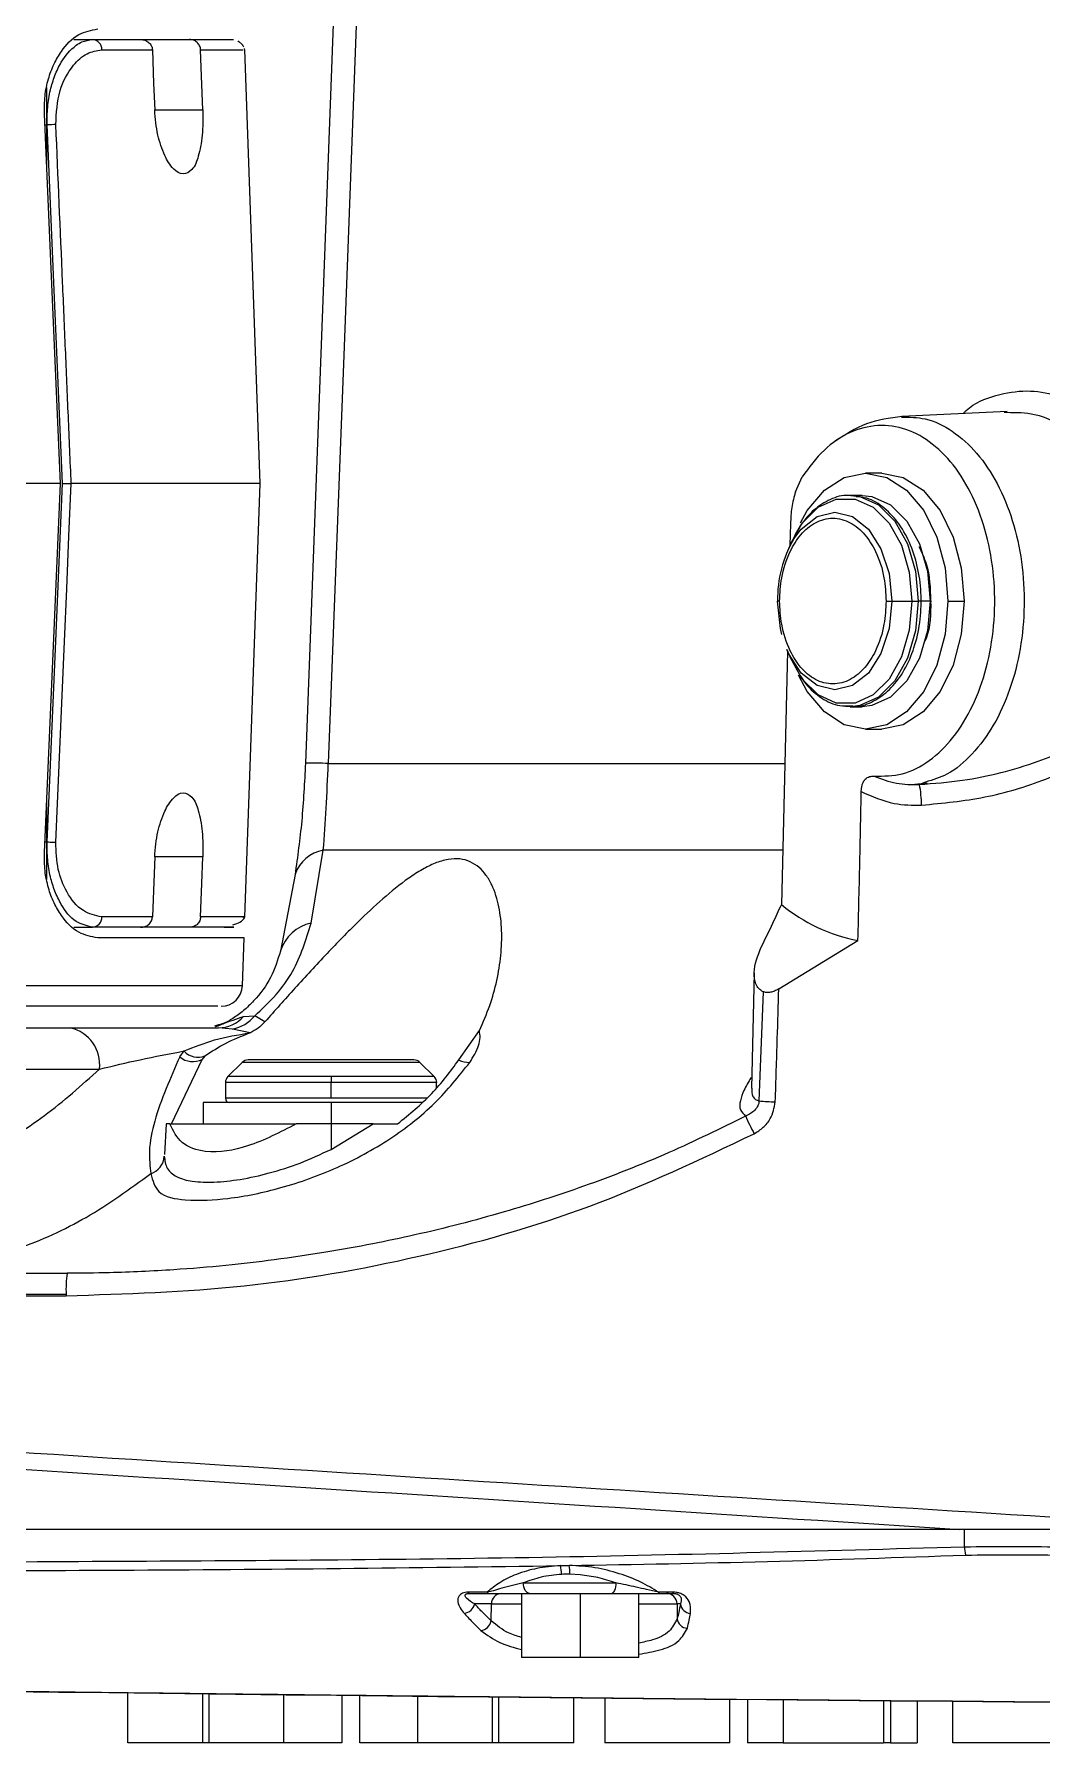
# Model space of a CAD drawing. Header units: millimetres. Extents: x -356 to 237, y 0 to 365.
# Drawn here: x 148.671 to 150.53, y 247.244 to 250.396 of the extents above; entities that cross this region are included whole.
import ezdxf

# ---------------------------------------------------------------- set-up
doc = ezdxf.new("R2010")
doc.units = ezdxf.units.MM

msp = doc.modelspace()

# ---------------------------------------------------------------- linework, layer by layer
at = {"color": 7, "linetype": 'Continuous', "lineweight": 25}
for p, q in [((149.2374, 250.8068), (149.1712, 249.0509)), ((148.7438, 250.3861), (148.7785, 250.3861)), ((148.7785, 250.3861), (148.8672, 250.3861)), ((148.8671, 250.3861), (148.9573, 250.3861)), ((148.9573, 250.3861), (149.0387, 250.3861)), ((148.7954, 250.3671), (148.8888, 250.3671)), ((148.9779, 250.3671), (149.0562, 250.3671)), ((149.0595, 250.3671), (149.0588, 250.3692)), ((149.0875, 249.5672), (149.0595, 250.3675)), ((148.6938, 250.2286), (148.6938, 250.2975)), ((148.8931, 250.2562), (148.9819, 250.2562)), ((148.6904, 250.2286), (148.6938, 250.2286)), ((148.6938, 250.2286), (148.6947, 250.2286)), ((148.6938, 250.1518), (148.6938, 250.2286)), ((150.466, 249.6996), (150.2721, 249.6907)), ((150.466, 249.6977), (150.4609, 249.698)), ((150.2351, 249.5863), (150.2049, 249.5863)), ((148.7191, 249.5672), (148.6518, 249.5672)), ((148.723, 249.5672), (148.7391, 249.5672)), ((149.0875, 249.5672), (148.7391, 249.5672)), ((149.0595, 248.7669), (149.0875, 249.5672)), ((150.0754, 249.5518), (150.0879, 249.5793)), ((150.1989, 249.545), (150.1767, 249.545)), ((150.0664, 249.4927), (150.0655, 249.4533)), ((150.0656, 249.4536), (150.0596, 249.4394)), ((150.0463, 249.3501), (150.0426, 249.3501)), ((150.2429, 249.3501), (150.2536, 249.3501)), ((150.2536, 249.3501), (150.2905, 249.3501)), ((150.2905, 249.3501), (150.302, 249.3501)), ((150.3241, 249.3501), (150.302, 249.3501)), ((150.3241, 249.3501), (150.3269, 249.3501)), ((150.3567, 249.3501), (150.3869, 249.3501)), ((150.0609, 249.2579), (150.0498, 248.79)), ((150.0596, 249.2609), (150.0656, 249.2466)), ((150.178, 249.1552), (150.1679, 249.1557)), ((150.1767, 249.1552), (150.1989, 249.1552)), ((150.2049, 249.1139), (150.2351, 249.1139)), ((149.2135, 249.0505), (150.056, 249.0505)), ((150.2961, 249.0123), (150.3187, 249.0151)), ((150.3157, 249.016), (150.3046, 249.0118)), ((148.6938, 248.9058), (148.6938, 248.9826)), ((148.6904, 248.9058), (148.6938, 248.9058)), ((148.6938, 248.9058), (148.6947, 248.9058)), ((148.6938, 248.8366), (148.6938, 248.9058)), ((148.9819, 248.8782), (148.8931, 248.8782)), ((149.182, 248.7559), (149.2043, 248.8903)), ((150.0522, 248.8903), (149.2043, 248.8903)), ((149.1521, 248.8458), (149.1252, 248.7045)), ((148.8888, 248.7673), (148.7954, 248.7673)), ((148.7438, 248.7483), (148.7785, 248.7483)), ((148.8672, 248.7483), (148.7785, 248.7483)), ((148.9573, 248.7483), (148.8672, 248.7483)), ((149.0582, 248.7286), (148.7881, 248.7286)), ((149.0551, 248.6406), (149.0582, 248.7286)), ((150.0448, 248.6347), (150.1909, 248.7239)), ((149.0551, 248.6406), (148.6267, 248.6406)), ((149.9994, 248.664), (149.9944, 248.4518)), ((150.0158, 248.6294), (150.0082, 248.4279)), ((149.0099, 248.6026), (148.5963, 248.6026)), ((149.0573, 248.584), (149.0778, 248.585)), ((149.0966, 248.574), (149.0778, 248.585)), ((148.2167, 248.5627), (148.7374, 248.5627)), ((148.7374, 248.5627), (149.0108, 248.5627)), ((149.0369, 248.5605), (149.0108, 248.5627)), ((149.0692, 248.5537), (149.0369, 248.5605)), ((149.4545, 248.5035), (149.4923, 248.5577)), ((148.9393, 248.5091), (148.9475, 248.5201)), ((148.2703, 248.4867), (148.7911, 248.4867)), ((148.9239, 248.3855), (148.9809, 248.5045)), ((149.0545, 248.499), (149.0283, 248.4728)), ((149.3826, 248.499), (149.0545, 248.499)), ((149.3715, 248.5037), (149.0656, 248.5037)), ((149.3826, 248.499), (149.4088, 248.4728)), ((149.0237, 248.4617), (149.0237, 248.4328)), ((149.2185, 248.4617), (149.0237, 248.4617)), ((149.2185, 248.4728), (149.0283, 248.4728)), ((149.2185, 248.4728), (149.2185, 248.4617)), ((149.4088, 248.4728), (149.2185, 248.4728)), ((149.2185, 248.4328), (149.2185, 248.4617)), ((149.4134, 248.4617), (149.2185, 248.4617)), ((149.4134, 248.4528), (149.4134, 248.4617)), ((149.9934, 248.4705), (149.9948, 248.4708)), ((148.9823, 248.4249), (148.9823, 248.3855)), ((149.2185, 248.4249), (148.9823, 248.4249)), ((149.2185, 248.4328), (149.0237, 248.4328)), ((149.3954, 248.4328), (149.2185, 248.4328)), ((149.2185, 248.4249), (149.2185, 248.3855)), ((149.3874, 248.4249), (149.2185, 248.4249)), ((148.914, 248.3855), (148.911, 248.3291)), ((148.9208, 248.3855), (148.914, 248.3855)), ((148.9208, 248.3855), (149.1544, 248.3855)), ((149.2185, 248.3855), (149.1544, 248.3855)), ((149.2185, 248.3385), (149.2961, 248.3855)), ((149.2185, 248.3855), (149.2185, 248.3385)), ((149.2961, 248.3855), (149.2185, 248.3855)), ((149.2961, 248.3855), (149.3411, 248.3855)), ((147.9155, 248.11), (148.7315, 248.11)), ((148.7296, 248.0706), (147.9135, 248.0706)), ((147.9135, 248.0686), (148.7296, 248.0686)), ((150.3792, 247.6375), (145.3038, 247.6375)), ((150.9052, 247.6375), (150.3792, 247.6375)), ((150.3874, 247.6056), (150.3873, 247.6375)), ((149.6417, 247.5707), (149.6583, 247.571)), ((149.5732, 247.5387), (149.744, 247.5387)), ((149.6784, 247.5538), (149.6591, 247.5548)), ((149.5069, 247.5218), (149.4721, 247.5218)), ((149.4733, 247.5194), (149.5081, 247.5194)), ((149.5081, 247.5194), (149.585, 247.5194)), ((149.5703, 247.5194), (149.5703, 247.4013)), ((149.585, 247.5194), (149.7367, 247.5194)), ((149.6785, 247.5194), (149.6785, 247.4013)), ((149.7367, 247.5194), (149.8241, 247.5194)), ((149.7868, 247.4013), (149.7868, 247.5194)), ((149.8241, 247.5194), (149.8509, 247.5194)), ((149.5146, 247.5001), (149.4837, 247.5001)), ((149.5141, 247.4689), (149.5146, 247.5001)), ((149.5146, 247.5001), (149.5703, 247.5001)), ((149.7868, 247.5001), (149.857, 247.5001)), ((149.8635, 247.5001), (149.857, 247.5001)), ((149.857, 247.5001), (149.8575, 247.473)), ((149.6785, 247.4013), (149.5703, 247.4013)), ((149.7868, 247.4013), (149.6785, 247.4013)), ((148.8436, 247.2438), (148.8436, 247.3352)), ((148.9818, 247.2438), (148.9818, 247.3337)), ((148.9934, 247.2438), (148.9934, 247.3335)), ((149.1316, 247.2438), (149.1316, 247.332)), ((149.2386, 247.3308), (149.2386, 247.2438)), ((149.2715, 247.2438), (149.2715, 247.3304)), ((149.3784, 247.3293), (149.3784, 247.2438)), ((149.5167, 247.2438), (149.5167, 247.3278)), ((149.5282, 247.2438), (149.5282, 247.3277)), ((149.6664, 247.2438), (149.6664, 247.3263)), ((149.724, 247.3257), (149.724, 247.2438)), ((149.9544, 247.2438), (149.9544, 247.3235)), ((149.9873, 247.3232), (149.9873, 247.2438)), ((150.0532, 247.3225), (150.0532, 247.2438)), ((150.2383, 247.3209), (150.2383, 247.2438)), ((150.2507, 247.3207), (150.2507, 247.2438)), ((150.3, 247.3203), (150.3, 247.2438)), ((150.3658, 247.2438), (150.3658, 247.3197)), ((148.9818, 247.2438), (148.8436, 247.2438)), ((148.9934, 247.2438), (148.9818, 247.2438)), ((149.1316, 247.2438), (148.9934, 247.2438)), ((149.2386, 247.2438), (149.1316, 247.2438)), ((149.3784, 247.2438), (149.2715, 247.2438)), ((149.5167, 247.2438), (149.3784, 247.2438)), ((149.5282, 247.2438), (149.5167, 247.2438)), ((149.6664, 247.2438), (149.5282, 247.2438)), ((149.9544, 247.2438), (149.724, 247.2438)), ((150.0532, 247.2438), (149.9873, 247.2438)), ((150.0532, 247.2438), (150.2383, 247.2438)), ((150.2507, 247.2438), (150.2383, 247.2438)), ((150.2507, 247.2438), (150.3, 247.2438)), ((150.5962, 247.2438), (150.3658, 247.2438))]:
    msp.add_line(p, q, dxfattribs=at)
at = {"color": 7, "linetype": 'Continuous', "lineweight": 25, "flags": 128}
for points in [[(149.2797, 250.8068), (149.2425, 249.8199), (149.2135, 249.0505)], [(148.8888, 250.3671), (148.8912, 250.305), (148.8931, 250.2562)], [(148.9819, 250.2562), (148.9797, 250.3183), (148.9779, 250.3671)], [(148.7191, 249.5672), (148.7026, 249.9486), (148.6896, 250.2483)], [(148.723, 249.5672), (148.7071, 249.9376), (148.6947, 250.2286)], [(150.0846, 249.4943), (150.0975, 249.5171), (150.129, 249.5547), (150.1656, 249.5783), (150.2049, 249.5863), (150.2442, 249.5783), (150.2808, 249.5547), (150.3123, 249.5171), (150.3364, 249.4682), (150.3516, 249.4112), (150.3567, 249.3501)], [(150.2351, 249.5863), (150.2744, 249.5783), (150.311, 249.5547), (150.3424, 249.5171), (150.3666, 249.4682), (150.3817, 249.4112), (150.3869, 249.3501)], [(148.6896, 248.8861), (148.7061, 249.2675), (148.7191, 249.5672)], [(148.6947, 248.9058), (148.7105, 249.2762), (148.723, 249.5672)], [(148.7107, 248.9051), (148.7266, 249.2756), (148.7308, 249.3727), (148.7349, 249.4697), (148.7391, 249.5672)], [(150.0656, 249.4536), (150.0881, 249.4939), (150.1174, 249.5232), (150.1508, 249.5384), (150.1856, 249.5384), (150.219, 249.5232), (150.2483, 249.4939), (150.2711, 249.453), (150.2856, 249.4037), (150.2905, 249.3501)], [(150.1777, 249.545), (150.1946, 249.543), (150.2288, 249.5274), (150.2588, 249.4974), (150.2821, 249.4555), (150.2969, 249.405), (150.302, 249.3501)], [(150.1989, 249.545), (150.2167, 249.543), (150.2509, 249.5274), (150.2809, 249.4974), (150.3043, 249.4555), (150.3191, 249.405), (150.3241, 249.3501)], [(150.0729, 249.4651), (150.0861, 249.4828), (150.1155, 249.5061), (150.1481, 249.5142), (150.1807, 249.5061), (150.2101, 249.4828), (150.2334, 249.4465), (150.2484, 249.4008), (150.2536, 249.3501)], [(150.0504, 249.2883), (150.0478, 249.2994), (150.0427, 249.3501)], [(150.2536, 249.3501), (150.2484, 249.2994), (150.2334, 249.2537), (150.2101, 249.2174), (150.1807, 249.1941), (150.1481, 249.1861), (150.1155, 249.1941), (150.0861, 249.2174), (150.0628, 249.2537), (150.0596, 249.2609)], [(150.2905, 249.3501), (150.2856, 249.2965), (150.2711, 249.2472), (150.2483, 249.2063), (150.219, 249.177), (150.1856, 249.1618), (150.1508, 249.1618), (150.1174, 249.177), (150.0881, 249.2063), (150.0656, 249.2466)], [(150.3567, 249.3501), (150.3516, 249.289), (150.3364, 249.232), (150.3123, 249.1831), (150.2808, 249.1455), (150.2442, 249.1219), (150.2049, 249.1139), (150.1656, 249.1219), (150.129, 249.1455), (150.0975, 249.1831), (150.0811, 249.2133)], [(150.302, 249.3501), (150.2969, 249.2952), (150.2821, 249.2448), (150.2588, 249.2028), (150.2288, 249.1728), (150.1946, 249.1572), (150.178, 249.1552)], [(150.3241, 249.3501), (150.3191, 249.2952), (150.3043, 249.2448), (150.2809, 249.2028), (150.2509, 249.1728), (150.2167, 249.1572), (150.1989, 249.1552)], [(150.3869, 249.3501), (150.3817, 249.289), (150.3666, 249.232), (150.3424, 249.1831), (150.311, 249.1455), (150.2744, 249.1219), (150.2351, 249.1139)], [(148.6947, 248.9058), (148.697, 248.9057), (148.6993, 248.9056), (148.7016, 248.9055), (148.7037, 248.9054), (148.7057, 248.9053), (148.7076, 248.9052), (148.7092, 248.9052), (148.7107, 248.9051)], [(148.8931, 248.8782), (148.8907, 248.8161), (148.8888, 248.7673)], [(148.9779, 248.7673), (148.9801, 248.8294), (148.9819, 248.8782)], [(149.585, 247.5194), (149.5828, 247.5198), (149.5806, 247.5209), (149.5785, 247.5227), (149.5768, 247.525), (149.5753, 247.528), (149.5742, 247.5313), (149.5735, 247.535), (149.5732, 247.5387)], [(149.744, 247.5387), (149.7439, 247.535), (149.7434, 247.5313), (149.7428, 247.528), (149.7418, 247.525), (149.7407, 247.5227), (149.7395, 247.5209), (149.7381, 247.5198), (149.7367, 247.5194)], [(149.4733, 247.5194), (149.4731, 247.5194), (149.473, 247.5196), (149.4728, 247.5197), (149.4727, 247.52), (149.4725, 247.5203), (149.4724, 247.5207), (149.4722, 247.5212), (149.4721, 247.5218)], [(149.5069, 247.5218), (149.507, 247.5212), (149.5071, 247.5207), (149.5073, 247.5203), (149.5075, 247.52), (149.5076, 247.5197), (149.5078, 247.5196), (149.5079, 247.5194), (149.5081, 247.5194)], [(149.8229, 247.5218), (149.823, 247.5213), (149.8232, 247.5208), (149.8234, 247.5204), (149.8235, 247.52), (149.8237, 247.5197), (149.8238, 247.5196), (149.824, 247.5194), (149.8241, 247.5194)], [(149.8509, 247.5194), (149.8508, 247.5194), (149.8506, 247.5196), (149.8504, 247.5197), (149.8503, 247.52), (149.8501, 247.5204), (149.85, 247.5208), (149.8498, 247.5213), (149.8497, 247.5218)]]:
    msp.add_lwpolyline(points, dxfattribs=at)
at = {"color": 7, "linetype": 'Continuous', "lineweight": 25}
for centre, radius, start, end in [((148.7771, 250.3678), 0.0184, 357.8554, 85.5819), ((148.9172, 245.2476), 4.986, 92.3734, 92.5577), ((150.257, 249.3552), 0.2144, 149.1796, 181.3685), ((149.185, 248.4061), 0.645, 87.474, 91.2275), ((150.0641, 248.968), 0.2444, 1.3101, 10.3202), ((149.2152, 248.8247), 0.0665, 99.4377, 161.3925), ((148.7771, 248.7666), 0.0184, 274.3971, 2.1656), ((150.2477, 249.029), 0.3102, 230.3763, 259.4596), ((149.197, 248.6822), 0.0752, 101.509, 162.6217), ((149.0158, 248.642), 0.0394, 269.989, 358.0086), ((149.0099, 248.626), 0.0633, 270.8233, 318.486), ((149.0223, 248.6312), 0.0722, 281.6768, 320.2449), ((148.7227, 248.4954), 0.0689, 352.7828, 77.681), ((148.973, 248.5426), 0.0341, 221.3152, 292.1188), ((148.9637, 248.5391), 0.0386, 230.7354, 296.4341), ((149.0656, 248.4879), 0.0157, 89.9713, 135.0075), ((149.3715, 248.4879), 0.0158, 45.0253, 90.0129), ((149.474, 248.5438), 0.0448, 244.2404, 270.7673), ((149.0394, 248.4617), 0.0157, 134.9925, 180.0287), ((149.3977, 248.4617), 0.0158, 0.0348, 44.9852), ((149.0315, 248.4328), 0.00788, 180.0029, 269.9629), ((150.0564, 249.0257), 0.5997, 265.3917, 268.287), ((150.2925, 248.527), 0.3338, 202.346, 208.5871), ((148.874, 248.3288), 0.037, 288.6474, 355.5135), ((148.9306, 248.0804), 0.2012, 171.5609, 182.8015), ((148.9413, 248.0701), 0.2118, 179.865, 180.4047), ((150.4632, 247.6074), 0.0758, 181.3448, 193.0985), ((149.5801, 247.5531), 0.0641, 1.3348, 15.9774), ((149.549, 247.5576), 0.1101, 358.5853, 7.0066), ((149.5334, 247.5006), 0.0188, 92.679, 181.5877), ((149.8374, 247.4998), 0.0196, 0.8382, 89.8665), ((149.4616, 247.5049), 0.0225, 277.5729, 347.6662), ((149.883, 247.5022), 0.0197, 186.206, 266.8572), ((149.4923, 247.4729), 0.0221, 277.3614, 349.5454), ((149.8772, 247.4749), 0.0198, 185.3631, 266.8194)]:
    msp.add_arc(centre, radius, start, end, dxfattribs=at)
for points, knots in [([(148.6896, 250.2483), (148.6896, 250.2595), (148.6896, 250.2814), (148.6961, 250.3127), (148.7064, 250.3405), (148.7233, 250.3695), (148.7488, 250.3979), (148.776, 250.4033), (148.7881, 250.4058)], [0, 0, 0, 0, 0.164596, 0.322662, 0.468652, 0.600217, 0.821087, 1, 1, 1, 1]), ([(148.6947, 250.2286), (148.6947, 250.2395), (148.6947, 250.2612), (148.6998, 250.2917), (148.7083, 250.3196), (148.7221, 250.3488), (148.7397, 250.3704), (148.7609, 250.3836), (148.7717, 250.3851), (148.7785, 250.3861)], [0, 0, 0, 0, 0.168437, 0.3345, 0.477332, 0.61775, 0.833632, 0.89619, 1, 1, 1, 1]), ([(148.8672, 250.3861), (148.8698, 250.3858), (148.8751, 250.3854), (148.881, 250.3819), (148.8847, 250.3782), (148.8869, 250.3748), (148.8884, 250.3711), (148.8887, 250.3684), (148.8888, 250.3671)], [0, 0, 0, 0, 0.249262, 0.498898, 0.620059, 0.749246, 0.873937, 1, 1, 1, 1]), ([(148.9779, 250.3671), (148.9778, 250.3684), (148.9775, 250.3709), (148.9757, 250.3757), (148.9718, 250.381), (148.965, 250.3853), (148.9599, 250.3858), (148.9573, 250.3861)], [0, 0, 0, 0, 0.12252, 0.24694, 0.500536, 0.749658, 1, 1, 1, 1]), ([(149.0577, 250.3727), (149.0563, 250.3746), (149.0542, 250.3773), (149.0512, 250.3798), (149.0497, 250.381), (149.049, 250.3815), (149.0486, 250.3818), (149.0484, 250.382), (149.0482, 250.3821), (149.048, 250.3822), (149.0479, 250.3823), (149.0477, 250.3824), (149.0475, 250.3826), (149.0474, 250.3827), (149.0473, 250.3828), (149.0472, 250.3828)], [0, 0, 0, 0, 0.471082, 0.703286, 0.810426, 0.860871, 0.885227, 0.908874, 0.92057, 0.931815, 0.943061, 0.954117, 0.975708, 0.996337, 1, 1, 1, 1]), ([(148.7107, 250.2293), (148.7117, 250.2505), (148.7137, 250.2896), (148.7373, 250.3345), (148.7658, 250.3619), (148.7861, 250.3655), (148.7954, 250.3671)], [0, 0, 0, 0, 0.356687, 0.65556, 0.842877, 1, 1, 1, 1]), ([(148.9819, 250.2562), (148.9821, 250.2482), (148.9824, 250.2326), (148.981, 250.2101), (148.9784, 250.1894), (148.9731, 250.1678), (148.9662, 250.1471), (148.9449, 250.1342), (148.924, 250.1489), (148.9095, 250.1744), (148.8997, 250.2042), (148.8946, 250.2327), (148.8936, 250.2483), (148.8931, 250.2562)], [0, 0, 0, 0, 0.089192, 0.174852, 0.253088, 0.322159, 0.425195, 0.491144, 0.564245, 0.675419, 0.825065, 0.911289, 1, 1, 1, 1]), ([(148.7391, 249.5672), (148.7373, 249.6085), (148.7338, 249.691), (148.7285, 249.8146), (148.7208, 249.994), (148.7149, 250.1323), (148.7107, 250.2293)], [0, 0, 0, 0, 0.187176, 0.373722, 0.560275, 1, 1, 1, 1]), ([(150.3848, 249.6959), (150.3887, 249.6996), (150.4073, 249.7176), (150.4513, 249.7329), (150.5087, 249.7408), (150.5721, 249.7276), (150.6344, 249.6906), (150.6666, 249.6494), (150.6825, 249.6291)], [0, 0, 0, 0, 0.046913, 0.224466, 0.388302, 0.54798, 0.777533, 1, 1, 1, 1]), ([(150.272, 249.6907), (150.2497, 249.6878), (150.2048, 249.6819), (150.1671, 249.6569), (150.1482, 249.6444)], [0, 0, 0, 0, 0.498819, 1, 1, 1, 1]), ([(150.2712, 249.6894), (150.286, 249.6893), (150.3192, 249.6891), (150.3682, 249.6643), (150.4134, 249.6229), (150.4506, 249.5662), (150.4782, 249.4981), (150.4948, 249.422), (150.4996, 249.342), (150.4924, 249.2625), (150.4734, 249.1877), (150.4439, 249.1215), (150.4047, 249.0682), (150.3618, 249.0304), (150.3292, 249.0202), (150.3157, 249.016)], [0, 0, 0, 0, 0.051302, 0.115303, 0.185934, 0.26449, 0.350401, 0.441772, 0.535905, 0.629719, 0.720192, 0.804742, 0.881695, 0.950819, 1, 1, 1, 1]), ([(150.6372, 249.6022), (150.6207, 249.6226), (150.5885, 249.6626), (150.5256, 249.6974), (150.4832, 249.6976), (150.466, 249.6977)], [0, 0, 0, 0, 0.384376, 0.7506, 1, 1, 1, 1]), ([(150.2208, 249.027), (150.2384, 249.0272), (150.2745, 249.0275), (150.3256, 249.0549), (150.3697, 249.0986), (150.4051, 249.1575), (150.4301, 249.2276), (150.4434, 249.3049), (150.4442, 249.385), (150.4325, 249.4629), (150.409, 249.5341), (150.3748, 249.5946), (150.3318, 249.6408), (150.2817, 249.6694), (150.2273, 249.6774), (150.1738, 249.6632), (150.1248, 249.6295), (150.1007, 249.5966), (150.0879, 249.5793)], [0, 0, 0, 0, 0.049938, 0.103005, 0.162, 0.227672, 0.299459, 0.375563, 0.453212, 0.52942, 0.601906, 0.668623, 0.72844, 0.781959, 0.832107, 0.882935, 0.938141, 1, 1, 1, 1]), ([(150.3085, 248.9736), (150.3475, 248.9774), (150.4255, 248.985), (150.5386, 249.0188), (150.6443, 249.0711), (150.7261, 249.1384), (150.7804, 249.213), (150.8096, 249.2871), (150.817, 249.3793), (150.786, 249.4834), (150.733, 249.5418), (150.7064, 249.571)], [0, 0, 0, 0, 0.124831, 0.249646, 0.374482, 0.49963, 0.583243, 0.667005, 0.750322, 0.874788, 1, 1, 1, 1]), ([(150.1779, 249.5442), (150.1763, 249.5445), (150.1635, 249.5467), (150.1387, 249.5382), (150.1082, 249.5191), (150.0824, 249.4891), (150.071, 249.4646), (150.0651, 249.452)], [0, 0, 0, 0, 0.032312, 0.249984, 0.47793, 0.730151, 1, 1, 1, 1]), ([(150.178, 249.5442), (150.1763, 249.5445), (150.1635, 249.5467), (150.1387, 249.5382), (150.1082, 249.5191), (150.0824, 249.4891), (150.071, 249.4646), (150.0651, 249.452)], [0, 0, 0, 0, 0.032635, 0.2502339, 0.4781046, 0.7302407, 1, 1, 1, 1]), ([(150.0754, 249.5518), (150.0729, 249.5423), (150.0679, 249.5229), (150.0669, 249.5029), (150.0664, 249.4927)], [0, 0, 0, 0, 0.493215, 1, 1, 1, 1]), ([(150.178, 249.1568), (150.1826, 249.1565), (150.1985, 249.1553), (150.2253, 249.1672), (150.2544, 249.1901), (150.2784, 249.2235), (150.296, 249.2645), (150.3064, 249.3109), (150.3088, 249.3597), (150.3032, 249.408), (150.2898, 249.4529), (150.2691, 249.492), (150.2415, 249.5219), (150.2132, 249.5403), (150.1942, 249.5421), (150.1876, 249.5427)], [0, 0, 0, 0, 0.026829, 0.094433, 0.166663, 0.247244, 0.336291, 0.43128, 0.528979, 0.626092, 0.719474, 0.806831, 0.887212, 0.960885, 1, 1, 1, 1]), ([(150.3046, 249.0118), (150.3311, 249.0138), (150.3817, 249.0177), (150.4549, 249.0326), (150.5194, 249.052), (150.5756, 249.0755), (150.6251, 249.1021), (150.6698, 249.133), (150.7111, 249.1702), (150.7449, 249.212), (150.7708, 249.2597), (150.7857, 249.3109), (150.788, 249.3642), (150.7793, 249.4075), (150.7667, 249.4408), (150.7423, 249.4897), (150.7102, 249.5225), (150.6846, 249.5486)], [0, 0, 0, 0, 0.09126, 0.173847, 0.255723, 0.322184, 0.382581, 0.448351, 0.508345, 0.572642, 0.632066, 0.693732, 0.753852, 0.813287, 0.844098, 0.875876, 1, 1, 1, 1]), ([(150.0463, 249.3501), (150.047, 249.3645), (150.0487, 249.396), (150.0622, 249.4381), (150.0839, 249.4732), (150.1107, 249.4966), (150.1446, 249.5061), (150.1784, 249.4966), (150.2053, 249.4732), (150.227, 249.4381), (150.2405, 249.396), (150.2421, 249.3645), (150.2429, 249.3501)], [0, 0, 0, 0, 0.108152, 0.237432, 0.328879, 0.417171, 0.499994, 0.582829, 0.671121, 0.762568, 0.891848, 1, 1, 1, 1]), ([(150.3031, 249.4511), (150.3082, 249.4405), (150.3232, 249.4089), (150.3244, 249.3736), (150.3251, 249.3501)], [0, 0, 0, 0, 0.334609, 1, 1, 1, 1]), ([(150.2429, 249.3501), (150.2421, 249.3358), (150.2405, 249.3043), (150.227, 249.2621), (150.2053, 249.227), (150.1784, 249.2036), (150.1446, 249.1941), (150.1107, 249.2036), (150.0839, 249.227), (150.0622, 249.2621), (150.0487, 249.3043), (150.047, 249.3358), (150.0463, 249.3501)], [0, 0, 0, 0, 0.108142, 0.237424, 0.328873, 0.417167, 0.500006, 0.582833, 0.671127, 0.762576, 0.891858, 1, 1, 1, 1]), ([(150.3251, 249.3501), (150.3252, 249.3264), (150.3252, 249.3008), (150.3152, 249.2778), (150.3145, 249.2761)], [0, 0, 0, 0, 0.924783, 1, 1, 1, 1]), ([(150.0771, 249.225), (150.0826, 249.2155), (150.0947, 249.1945), (150.1223, 249.1706), (150.1521, 249.1559), (150.1711, 249.1565), (150.178, 249.1568)], [0, 0, 0, 0, 0.254561, 0.5599002, 0.8406041, 1, 1, 1, 1]), ([(149.1712, 249.0509), (149.1695, 249.0154), (149.1661, 248.9467), (149.1567, 248.8786), (149.1521, 248.8458)], [0, 0, 0, 0, 0.517776, 1, 1, 1, 1]), ([(149.2043, 248.8903), (149.2061, 248.9162), (149.2099, 248.9695), (149.2123, 249.0229), (149.2135, 249.0505)], [0, 0, 0, 0, 0.4844209, 1, 1, 1, 1]), ([(150.197, 248.9987), (150.1972, 249.001), (150.1974, 249.0053), (150.1988, 249.0115), (150.201, 249.017), (150.2041, 249.0214), (150.208, 249.0246), (150.2135, 249.0271), (150.218, 249.027), (150.2208, 249.027)], [0, 0, 0, 0, 0.159987, 0.307797, 0.449029, 0.577638, 0.688154, 0.798658, 1, 1, 1, 1]), ([(150.2208, 249.027), (150.2343, 249.0218), (150.2613, 249.0115), (150.2902, 249.0117), (150.3046, 249.0118)], [0, 0, 0, 0, 0.50044, 1, 1, 1, 1]), ([(148.8931, 248.8782), (148.8936, 248.8861), (148.8946, 248.9017), (148.8997, 248.9302), (148.9095, 248.96), (148.9241, 248.9856), (148.9449, 249.0002), (148.9662, 248.9873), (148.9731, 248.9666), (148.9784, 248.945), (148.981, 248.9243), (148.9824, 248.9018), (148.9821, 248.8862), (148.9819, 248.8782)], [0, 0, 0, 0, 0.088692, 0.174983, 0.324788, 0.435959, 0.508939, 0.57476, 0.677629, 0.746669, 0.824993, 0.910687, 1, 1, 1, 1]), ([(150.1909, 248.7239), (150.1922, 248.7752), (150.1945, 248.8668), (150.1963, 248.9584), (150.197, 248.9987)], [0, 0, 0, 0, 0.559998, 1, 1, 1, 1]), ([(150.197, 248.9987), (150.217, 248.9898), (150.2526, 248.9738), (150.2914, 248.9736), (150.3085, 248.9736)], [0, 0, 0, 0, 0.560577, 1, 1, 1, 1]), ([(148.7785, 248.7483), (148.7679, 248.7509), (148.7434, 248.7569), (148.7222, 248.786), (148.7083, 248.8148), (148.6998, 248.8427), (148.6947, 248.8732), (148.6947, 248.8949), (148.6947, 248.9058)], [0, 0, 0, 0, 0.164879, 0.381151, 0.521758, 0.664894, 0.831259, 1, 1, 1, 1]), ([(148.7954, 248.7673), (148.7835, 248.7701), (148.7563, 248.7765), (148.7295, 248.8125), (148.7122, 248.8563), (148.7112, 248.8882), (148.7107, 248.9051)], [0, 0, 0, 0, 0.20336, 0.462371, 0.715382, 1, 1, 1, 1]), ([(148.7881, 248.7286), (148.776, 248.731), (148.749, 248.7365), (148.7234, 248.7648), (148.7063, 248.7938), (148.6961, 248.8218), (148.6896, 248.853), (148.6896, 248.875), (148.6896, 248.8861)], [0, 0, 0, 0, 0.178264, 0.398254, 0.532878, 0.676106, 0.835959, 1, 1, 1, 1]), ([(149.4923, 248.5577), (149.499, 248.5729), (149.5122, 248.6029), (149.5252, 248.6496), (149.5328, 248.696), (149.5344, 248.7418), (149.5296, 248.7858), (149.5191, 248.8205), (149.5055, 248.8443), (149.4882, 248.8643), (149.4623, 248.8761), (149.4333, 248.8742), (149.41, 248.867), (149.3858, 248.8548), (149.353, 248.8336), (149.3134, 248.8011), (149.2635, 248.7542), (149.2097, 248.6987), (149.1526, 248.6371), (149.115, 248.5947), (149.0966, 248.574)], [0, 0, 0, 0, 0.059808, 0.11748, 0.173707, 0.228769, 0.281744, 0.332299, 0.357638, 0.379876, 0.426668, 0.452739, 0.482878, 0.513795, 0.550006, 0.622895, 0.697844, 0.796126, 0.900557, 1, 1, 1, 1]), ([(148.8672, 248.7483), (148.8698, 248.7486), (148.8751, 248.7491), (148.8811, 248.7525), (148.8849, 248.7564), (148.887, 248.7599), (148.8884, 248.7636), (148.8887, 248.7661), (148.8888, 248.7673)], [0, 0, 0, 0, 0.2496636, 0.4987852, 0.6334898, 0.7633324, 0.883284, 1, 1, 1, 1]), ([(148.9779, 248.7673), (148.9775, 248.7649), (148.9769, 248.761), (148.9743, 248.7566), (148.9707, 248.7527), (148.9651, 248.749), (148.9599, 248.7485), (148.9573, 248.7483)], [0, 0, 0, 0, 0.237707, 0.369658, 0.500355, 0.748982, 1, 1, 1, 1]), ([(149.0552, 248.7673), (149.0564, 248.7673), (149.0667, 248.7673), (149.0083, 248.7673), (148.9904, 248.7673), (148.9779, 248.7673)], [0, 0, 0, 0, 0.037717, 0.331144, 1, 1, 1, 1]), ([(149.0374, 248.7529), (149.0399, 248.7538), (149.046, 248.756), (149.055, 248.7594), (149.0583, 248.7651), (149.0595, 248.7673)], [0, 0, 0, 0, 0.289133, 0.725164, 1, 1, 1, 1]), ([(150.0125, 248.7114), (150.0197, 248.7263), (150.0323, 248.7524), (150.0445, 248.7787), (150.0498, 248.79)], [0, 0, 0, 0, 0.5706091, 1, 1, 1, 1]), ([(149.0211, 248.7483), (149.022, 248.7483), (149.0276, 248.7483), (149.0504, 248.7483), (148.9918, 248.7483), (148.9715, 248.7483), (148.9573, 248.7483)], [0, 0, 0, 0, 0.026774, 0.177166, 0.428198, 1, 1, 1, 1]), ([(149.0778, 248.585), (149.0913, 248.5976), (149.1176, 248.6222), (149.1578, 248.6777), (149.1725, 248.7252), (149.182, 248.7559)], [0, 0, 0, 0, 0.272615, 0.530465, 1, 1, 1, 1]), ([(149.1252, 248.7045), (149.1199, 248.6878), (149.1094, 248.6541), (149.0826, 248.6184), (149.0576, 248.5945), (149.0411, 248.5824), (149.0283, 248.5748), (149.0197, 248.5704), (149.0119, 248.5671), (149.007, 248.5655), (149.0048, 248.5647)], [0, 0, 0, 0, 0.271434, 0.549569, 0.685676, 0.812166, 0.86846, 0.919268, 0.963485, 1, 1, 1, 1]), ([(150.0158, 248.6294), (150.0131, 248.6312), (150.0074, 248.6347), (150.0004, 248.6468), (149.9973, 248.6741), (150.0062, 248.696), (150.0125, 248.7114)], [0, 0, 0, 0, 0.107053, 0.221708, 0.454314, 1, 1, 1, 1]), ([(150.0448, 248.6347), (150.0422, 248.6333), (150.0372, 248.6306), (150.0295, 248.6282), (150.0222, 248.6274), (150.0178, 248.6288), (150.0158, 248.6294)], [0, 0, 0, 0, 0.293712, 0.553286, 0.794441, 1, 1, 1, 1]), ([(150.0384, 248.4262), (150.0397, 248.4651), (150.0419, 248.5346), (150.0439, 248.6041), (150.0448, 248.6347)], [0, 0, 0, 0, 0.559954, 1, 1, 1, 1]), ([(149.0044, 248.5667), (149.009, 248.568), (149.0268, 248.5732), (149.0443, 248.5794), (149.0573, 248.584)], [0, 0, 0, 0, 0.255181, 1, 1, 1, 1]), ([(148.9475, 248.5201), (148.966, 248.5276), (149.005, 248.5432), (149.0465, 248.5499), (149.0683, 248.5534)], [0, 0, 0, 0, 0.474221, 1, 1, 1, 1]), ([(148.9859, 248.5111), (148.9982, 248.5192), (149.0241, 248.5364), (149.0532, 248.5475), (149.0683, 248.5534)], [0, 0, 0, 0, 0.476976, 1, 1, 1, 1]), ([(149.0281, 248.5741), (149.0266, 248.5733), (149.0221, 248.5709), (149.0144, 248.568), (149.0082, 248.5653), (149.0051, 248.5648), (149.0051, 248.5648)], [0, 0, 0, 0, 0.196, 0.622983, 0.993695, 1, 1, 1, 1]), ([(149.0683, 248.5534), (149.0685, 248.5534), (149.0688, 248.5536), (149.0691, 248.5537), (149.0692, 248.5537)], [0, 0, 0, 0, 0.56134, 1, 1, 1, 1]), ([(149.0966, 248.574), (149.0925, 248.5698), (149.0845, 248.5616), (149.0742, 248.5563), (149.0692, 248.5537)], [0, 0, 0, 0, 0.507877, 1, 1, 1, 1]), ([(149.4746, 248.4991), (149.4809, 248.5091), (149.4897, 248.5234), (149.4944, 248.5443), (149.493, 248.5535), (149.4923, 248.5577)], [0, 0, 0, 0, 0.562753, 0.796854, 1, 1, 1, 1]), ([(148.7911, 248.4867), (148.8161, 248.4927), (148.868, 248.5051), (148.9204, 248.515), (148.9475, 248.5201)], [0, 0, 0, 0, 0.482729, 1, 1, 1, 1]), ([(148.2757, 248.2619), (148.3273, 248.2654), (148.4321, 248.2725), (148.5718, 248.326), (148.6931, 248.3981), (148.7581, 248.4569), (148.7911, 248.4867)], [0, 0, 0, 0, 0.268227, 0.5445, 0.768998, 1, 1, 1, 1]), ([(148.9393, 248.5091), (148.922, 248.4703), (148.8971, 248.4145), (148.8811, 248.3402), (148.8844, 248.3077), (148.8859, 248.2938)], [0, 0, 0, 0, 0.5663079, 0.8146674, 1, 1, 1, 1]), ([(148.8859, 248.2938), (148.8894, 248.2814), (148.898, 248.2514), (148.9614, 248.2431), (149.0344, 248.2466), (149.1303, 248.2668), (149.2311, 248.3027), (149.3273, 248.3549), (149.4113, 248.4198), (149.454, 248.4732), (149.4746, 248.4991)], [0, 0, 0, 0, 0.05213, 0.126116, 0.239672, 0.38408, 0.543513, 0.704122, 0.857125, 1, 1, 1, 1]), ([(148.9859, 248.5111), (148.9849, 248.5099), (148.9831, 248.5078), (148.9816, 248.5055), (148.9809, 248.5045)], [0, 0, 0, 0, 0.553151, 1, 1, 1, 1]), ([(149.3411, 248.3855), (149.3631, 248.4034), (149.4057, 248.4381), (149.4386, 248.4822), (149.4545, 248.5035)], [0, 0, 0, 0, 0.515229, 1, 1, 1, 1]), ([(149.9934, 248.4705), (149.9888, 248.4629), (149.9806, 248.4494), (149.9734, 248.4298), (149.9718, 248.4109), (149.9799, 248.4036), (149.9837, 248.4001)], [0, 0, 0, 0, 0.337942, 0.600994, 0.813032, 1, 1, 1, 1]), ([(149.9949, 248.4518), (149.9949, 248.4464), (149.9948, 248.4385), (150.0014, 248.4303), (150.0059, 248.4287), (150.0082, 248.4279)], [0, 0, 0, 0, 0.522264, 0.760395, 1, 1, 1, 1]), ([(150.0082, 248.4279), (150.0081, 248.4263), (150.008, 248.4232), (150.0055, 248.4173), (150.0006, 248.4107), (149.9929, 248.4043), (149.9868, 248.4015), (149.9837, 248.4001)], [0, 0, 0, 0, 0.118454, 0.237678, 0.486055, 0.741743, 1, 1, 1, 1]), ([(149.9993, 248.3673), (150.0052, 248.371), (150.0169, 248.3784), (150.033, 248.3978), (150.0364, 248.4155), (150.0384, 248.4262)], [0, 0, 0, 0, 0.281151, 0.562059, 1, 1, 1, 1]), ([(149.9837, 248.4001), (149.9368, 248.377), (149.8393, 248.3289), (149.6899, 248.2708), (149.5333, 248.2202), (149.4028, 248.1866), (149.2928, 248.1635), (149.2063, 248.1479), (149.116, 248.1346), (149.0224, 248.1238), (148.9209, 248.1154), (148.8232, 248.1107), (148.7575, 248.1102), (148.7315, 248.11)], [0, 0, 0, 0, 0.120823, 0.251339, 0.370287, 0.501291, 0.562599, 0.630336, 0.704512, 0.773703, 0.848152, 0.939904, 1, 1, 1, 1]), ([(148.7296, 248.0686), (148.8393, 248.0721), (149.0581, 248.079), (149.3822, 248.1364), (149.7002, 248.2256), (149.8994, 248.3199), (149.9993, 248.3673)], [0, 0, 0, 0, 0.2500057, 0.4983601, 0.7483526, 1, 1, 1, 1]), ([(149.1544, 248.3855), (149.1249, 248.3704), (149.0723, 248.3431), (148.998, 248.3288), (148.9408, 248.3459), (148.9272, 248.3728), (148.9208, 248.3855)], [0, 0, 0, 0, 0.374595, 0.670874, 0.843963, 1, 1, 1, 1]), ([(148.9109, 248.3259), (148.9118, 248.3181), (148.9136, 248.3023), (148.9352, 248.2855), (148.9656, 248.2784), (149.0053, 248.2774), (149.0529, 248.2828), (149.1062, 248.2946), (149.1627, 248.3126), (149.1996, 248.3298), (149.2185, 248.3385)], [0, 0, 0, 0, 0.066505, 0.134154, 0.222345, 0.33855, 0.481002, 0.642407, 0.817118, 1, 1, 1, 1]), ([(148.383, 248.11), (148.4265, 248.1121), (148.5143, 248.1166), (148.6439, 248.153), (148.7707, 248.2101), (148.8469, 248.2655), (148.8859, 248.2938)], [0, 0, 0, 0, 0.238753, 0.482847, 0.73561, 1, 1, 1, 1]), ([(150.9052, 247.6375), (150.1364, 247.6856), (149.0654, 247.7526), (147.6925, 247.8397), (147.0882, 247.8756), (146.7861, 247.8935)], [0, 0, 0, 0, 0.560008, 0.780009, 1, 1, 1, 1]), ([(146.7849, 247.87), (147.1843, 247.8438), (147.983, 247.7913), (149.1812, 247.7143), (149.9798, 247.6631), (150.3792, 247.6375)], [0, 0, 0, 0, 0.333405, 0.66669, 1, 1, 1, 1]), ([(145.6642, 247.565), (145.7114, 247.5658), (145.8127, 247.5673), (145.9735, 247.5685), (146.1518, 247.57), (146.3427, 247.5706), (146.5415, 247.5708), (146.7778, 247.5699), (147.0506, 247.5697), (147.3582, 247.5776), (147.6649, 247.5803), (148.1379, 247.5749), (148.7771, 247.5788), (149.583, 247.5829), (150.1195, 247.598), (150.3874, 247.6056)], [0, 0, 0, 0, 0.029984, 0.064291, 0.102142, 0.143265, 0.185498, 0.228419, 0.293352, 0.358719, 0.423832, 0.488189, 0.659104, 0.829822, 1, 1, 1, 1]), ([(150.3874, 247.6056), (150.4459, 247.606), (150.5627, 247.6067), (150.738, 247.5997), (150.8546, 247.5935), (150.913, 247.5903)], [0, 0, 0, 0, 0.333487, 0.666627, 1, 1, 1, 1]), ([(145.69, 247.5502), (145.7517, 247.551), (145.8848, 247.5529), (146.0978, 247.5544), (146.3325, 247.5556), (146.5806, 247.5555), (146.8347, 247.5549), (147.0916, 247.5552), (147.3497, 247.5612), (147.6583, 247.5643), (148.0163, 247.559), (148.4236, 247.5608), (148.8299, 247.5622), (149.2359, 247.5651), (149.5065, 247.5689), (149.6417, 247.5707)], [0, 0, 0, 0, 0.046829, 0.101052, 0.161699, 0.224968, 0.289457, 0.354551, 0.420035, 0.485387, 0.588871, 0.69177, 0.794595, 0.897346, 1, 1, 1, 1]), ([(149.6417, 247.5707), (149.6272, 247.5695), (149.5996, 247.5671), (149.562, 247.5558), (149.5306, 247.5414), (149.5143, 247.5279), (149.5069, 247.5218)], [0, 0, 0, 0, 0.297723, 0.567548, 0.802831, 1, 1, 1, 1]), ([(149.6583, 247.571), (149.7803, 247.5731), (150.024, 247.5774), (150.2676, 247.5859), (150.3893, 247.5902)], [0, 0, 0, 0, 0.500478, 1, 1, 1, 1]), ([(149.8229, 247.5218), (149.8121, 247.5283), (149.7891, 247.5421), (149.7496, 247.557), (149.7054, 247.5683), (149.6741, 247.5701), (149.6583, 247.571)], [0, 0, 0, 0, 0.21683, 0.46152, 0.726489, 1, 1, 1, 1]), ([(150.3893, 247.5902), (150.4473, 247.5906), (150.5635, 247.5915), (150.7379, 247.5845), (150.8542, 247.5781), (150.9125, 247.575)], [0, 0, 0, 0, 0.332044, 0.665748, 1, 1, 1, 1]), ([(149.5732, 247.5387), (149.5599, 247.5357), (149.5415, 247.5314), (149.5197, 247.5247), (149.5107, 247.5226), (149.5069, 247.5218)], [0, 0, 0, 0, 0.598001, 0.827747, 1, 1, 1, 1]), ([(149.6442, 247.5546), (149.6315, 247.5534), (149.6071, 247.5512), (149.5842, 247.5428), (149.5732, 247.5387)], [0, 0, 0, 0, 0.521486, 1, 1, 1, 1]), ([(149.6591, 247.5548), (149.6563, 247.5549), (149.6513, 247.5549), (149.6463, 247.5547), (149.6442, 247.5546)], [0, 0, 0, 0, 0.561097, 1, 1, 1, 1]), ([(149.744, 247.5387), (149.7331, 247.5424), (149.7117, 247.5495), (149.6893, 247.5524), (149.6784, 247.5538)], [0, 0, 0, 0, 0.509721, 1, 1, 1, 1]), ([(149.8229, 247.5218), (149.8155, 247.5234), (149.8018, 247.5262), (149.7757, 247.5327), (149.7567, 247.5363), (149.744, 247.5387)], [0, 0, 0, 0, 0.2795028, 0.5218864, 1, 1, 1, 1]), ([(149.4721, 247.5218), (149.4701, 247.5217), (149.4664, 247.5215), (149.4613, 247.5201), (149.4575, 247.518), (149.4528, 247.5134), (149.4511, 247.4987), (149.4591, 247.4891), (149.4646, 247.4825)], [0, 0, 0, 0, 0.1084327, 0.2034562, 0.2816247, 0.3465712, 0.5534707, 1, 1, 1, 1]), ([(149.4837, 247.5001), (149.4785, 247.5029), (149.4717, 247.5067), (149.4652, 247.5146), (149.4665, 247.5177), (149.4679, 247.5185), (149.4692, 247.519), (149.4704, 247.5192), (149.4718, 247.5194), (149.4728, 247.5194), (149.4733, 247.5194)], [0, 0, 0, 0, 0.552794, 0.738463, 0.785109, 0.839193, 0.872109, 0.909821, 0.952474, 1, 1, 1, 1]), ([(149.8497, 247.5218), (149.8447, 247.5218), (149.8357, 247.5218), (149.8268, 247.5218), (149.8229, 247.5218)], [0, 0, 0, 0, 0.560056, 1, 1, 1, 1]), ([(149.8819, 247.4826), (149.8822, 247.4901), (149.8827, 247.5027), (149.872, 247.5151), (149.8629, 247.5198), (149.8557, 247.5215), (149.8517, 247.5217), (149.8497, 247.5218)], [0, 0, 0, 0, 0.374449, 0.622038, 0.792911, 0.894151, 1, 1, 1, 1]), ([(149.8509, 247.5194), (149.8514, 247.5194), (149.8524, 247.5194), (149.8538, 247.5192), (149.8551, 247.519), (149.8568, 247.5185), (149.8588, 247.5177), (149.8621, 247.5155), (149.8661, 247.5096), (149.8645, 247.5037), (149.8635, 247.5001)], [0, 0, 0, 0, 0.052048, 0.102838, 0.152334, 0.200531, 0.293178, 0.381878, 0.616427, 1, 1, 1, 1]), ([(149.4646, 247.4825), (149.4702, 247.4764), (149.4801, 247.4656), (149.4906, 247.4554), (149.4952, 247.451)], [0, 0, 0, 0, 0.56646, 1, 1, 1, 1]), ([(149.5141, 247.4689), (149.5083, 247.4745), (149.4979, 247.4846), (149.488, 247.4953), (149.4837, 247.5001)], [0, 0, 0, 0, 0.553744, 1, 1, 1, 1]), ([(149.8635, 247.5001), (149.8624, 247.4949), (149.8605, 247.4858), (149.8584, 247.4769), (149.8575, 247.473)], [0, 0, 0, 0, 0.572685, 1, 1, 1, 1]), ([(149.8761, 247.4551), (149.8772, 247.4601), (149.8792, 247.4692), (149.8811, 247.4784), (149.8819, 247.4826)], [0, 0, 0, 0, 0.547046, 1, 1, 1, 1]), ([(149.4952, 247.451), (149.5063, 247.4428), (149.5291, 247.4263), (149.5564, 247.4196), (149.5703, 247.4161)], [0, 0, 0, 0, 0.4915958, 1, 1, 1, 1]), ([(149.5703, 247.4384), (149.5621, 247.4407), (149.5412, 247.4468), (149.5243, 247.4605), (149.5141, 247.4689)], [0, 0, 0, 0, 0.393802, 1, 1, 1, 1]), ([(149.8575, 247.473), (149.8532, 247.4647), (149.8434, 247.4457), (149.8147, 247.4334), (149.795, 247.4296), (149.7868, 247.4279)], [0, 0, 0, 0, 0.311336, 0.711196, 1, 1, 1, 1]), ([(149.7868, 247.4072), (149.7996, 247.4095), (149.825, 247.4139), (149.8604, 247.427), (149.8715, 247.4469), (149.8761, 247.4551)], [0, 0, 0, 0, 0.370524, 0.739287, 1, 1, 1, 1]), ([(153.1569, 247.3031), (151.9409, 247.3092), (150.2269, 247.3177), (148.513, 247.3394), (148.015, 247.3457)], [0, 0, 0, 0, 0.7094395, 1, 1, 1, 1]), ([(153.1568, 247.3032), (151.9416, 247.3094), (150.6395, 247.3161), (149.2508, 247.3312), (148.9904, 247.3342), (148.73, 247.3372), (148.4696, 247.3405), (148.2677, 247.3431), (148.1526, 247.3447), (148.1244, 247.3451)], [0, 0, 0, 0, 0.724419, 0.776163, 0.827909, 0.879654, 0.931399, 0.983145, 1, 1, 1, 1])]:
    msp.add_open_spline(points, degree=3, knots=knots, dxfattribs=at)

doc.saveas('drawing.dxf')
